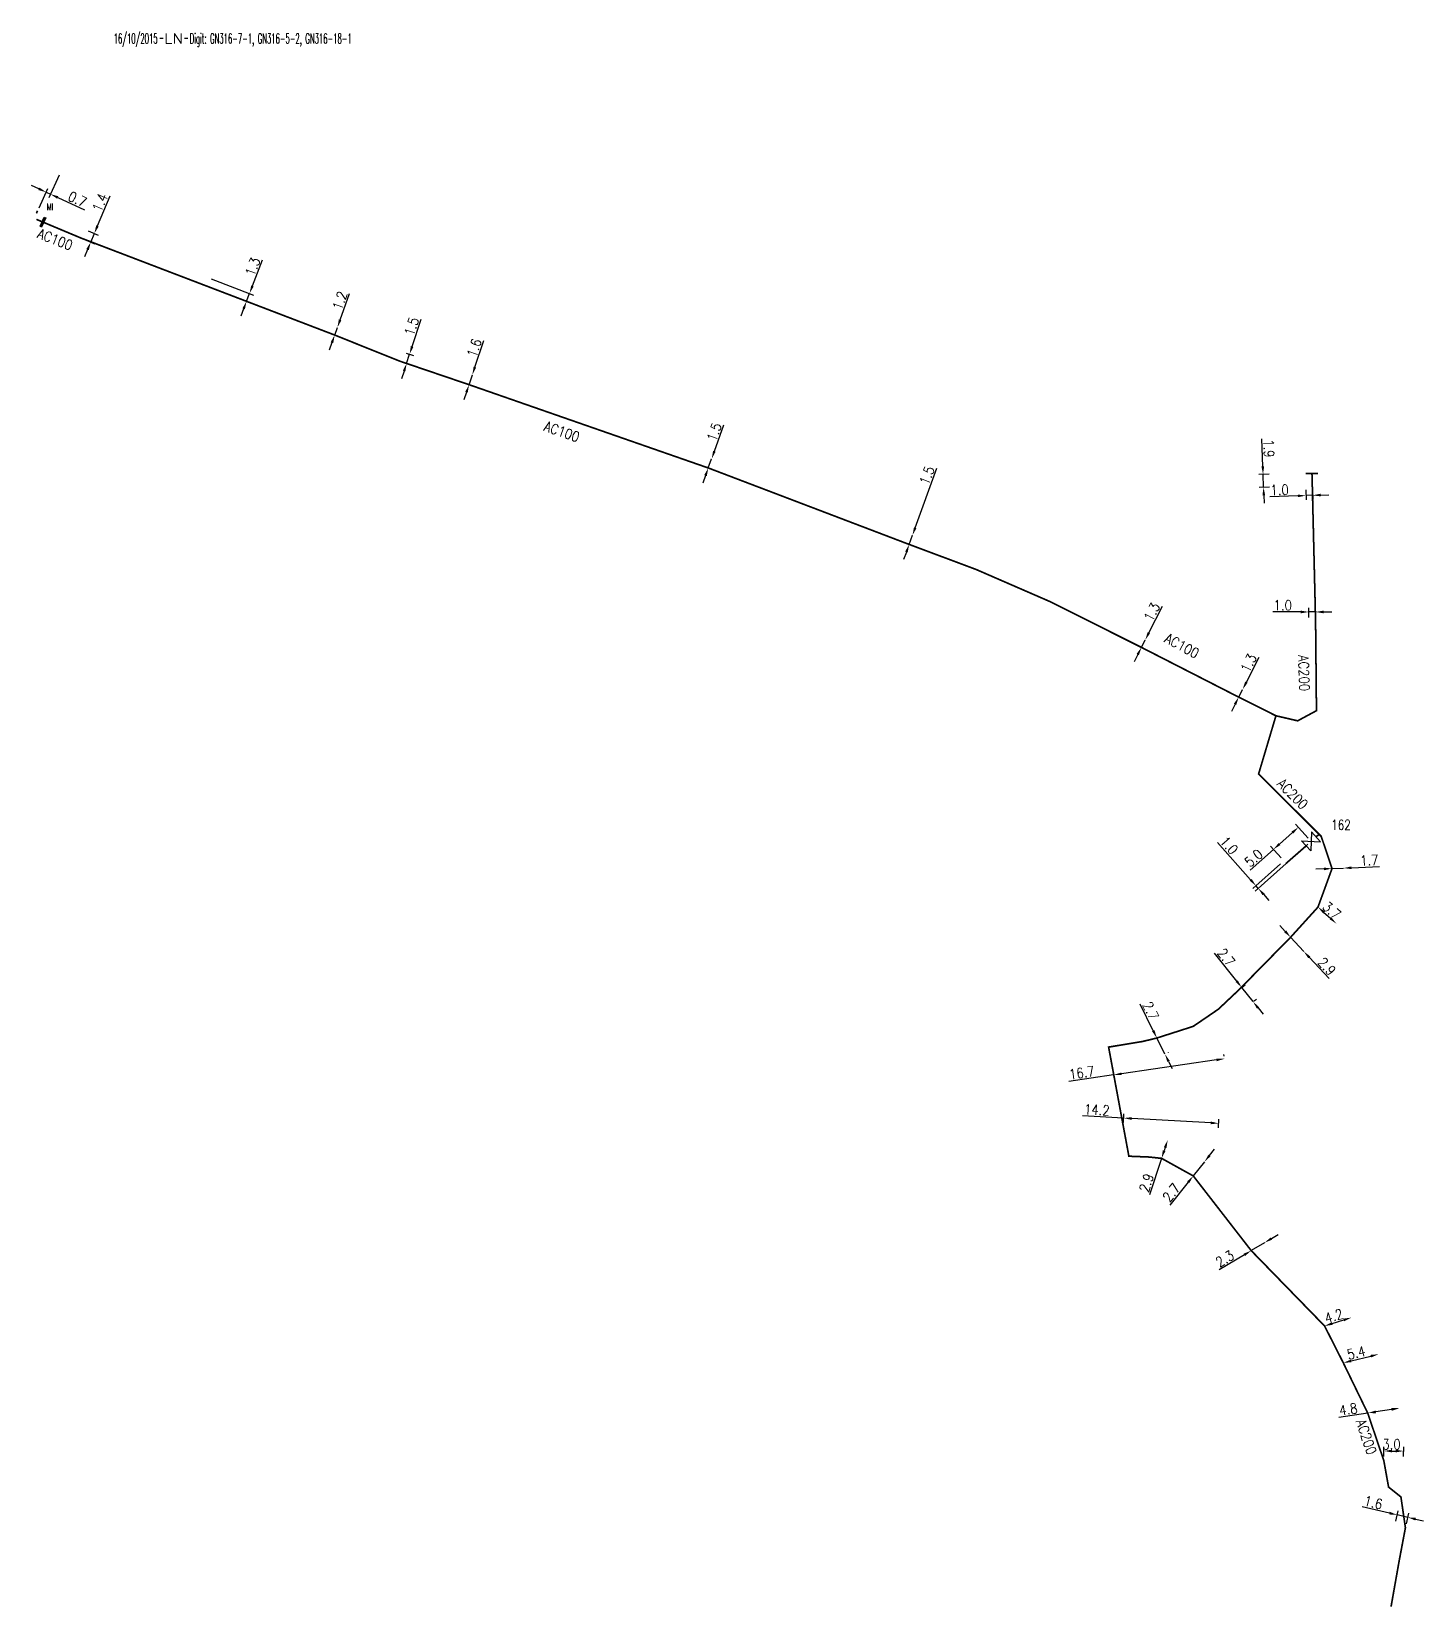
# Model space of a CAD drawing. Header units: millimetres. Extents: x 113999 to 115000, y 123996 to 125006.
# Drawn here: x 113999.3 to 114206.8, y 123999.9 to 124234.9 of the extents above; entities that cross this region are included whole.
import ezdxf
from ezdxf.enums import TextEntityAlignment as Align

# ---------------------------------------------------------------- set-up
doc = ezdxf.new("R2010")
doc.units = ezdxf.units.MM
doc.header["$PDMODE"] = 34
doc.linetypes.add('L_25_AP', pattern=[2000, 1000, 1000])
doc.linetypes.add('L_25_PE', pattern=[2000, 1000, 1000])
doc.layers.get('0').update_dxf_attribs({"linetype": 'CONTINUOUS'})
doc.layers.get('Defpoints').update_dxf_attribs({"linetype": 'CONTINUOUS'})
for name, color, linetype in [('L_150', 1, 'CONTINUOUS'), ('L_300', 7, 'CONTINUOUS'), ('L_340', 7, 'CONTINUOUS'), ('L_910', 7, 'CONTINUOUS')]:
    doc.layers.add(name, color=color, linetype=linetype)
doc.styles.add('G_ROMANS', font='ROMANS.SHX', dxfattribs={"width": 0.75})
doc.styles.get("Standard").update_dxf_attribs({"font": 'romans.shx', "width": 0.85})
doc.dimstyles.get("Standard").update_dxf_attribs({"dimtxt": 1.5, "dimasz": 1.2, "dimexe": 0.625, "dimexo": 0.625, "dimgap": 0.25, "dimtad": 1, "dimdec": 1, "dimzin": 0, "dimdsep": 46, "dimtxsty": 'Standard', "dimcen": -0.5, "dimadec": 0, "dimazin": 0, "dimtfac": 1, "dimtdec": 1, "dimtmove": 0, "dimatfit": 3, "dimfxl": 0, "dimtolj": 1, "dimtzin": 0, "dimarcsym": 0})

# ---------------------------------------------------------------- blocks, each defined once
blk = doc.blocks.new('L_340_16')
at = {"linetype": 'Continuous'}
blk.add_hatch(color=0, dxfattribs=at).paths.add_polyline_path([(0.125, 0.75), (-0.125, 0.75), (-0.125, -0.75), (0.125, -0.75)])
at = {"color": 0, "linetype": 'Continuous'}
blk.add_lwpolyline([(-0.125, 0.75), (0.125, 0.75), (0.125, -0.75), (-0.125, -0.75)], close=True, dxfattribs=at)
at = {"color": 0, "linetype": 'Continuous', "width": 0.75}
for tag, height, flags, p in [('MI', 1, 8, (0, 2.5)), ('DEF_LEG', 1.2, 3, (0, -5)), ('DEF_COUP', 1.2, 3, (0, -7.5)), ('DEF_TYPE', 1.2, 3, (0, -10))]:
    blk.add_attdef(tag, text='', height=height, dxfattribs=dict(at, flags=flags)).set_placement(p, align=Align.MIDDLE)
blk = doc.blocks.new('*D45')
at = {"layer": 'Defpoints', "color": 0, "linetype": 'Continuous', "transparency": 16777216}
for p in [(114179.8, 124136.76), (114179.8, 124136.76), (114179.21, 124135.61)]:
    blk.add_point(p, dxfattribs=at)
at = {"layer": 'L_150', "color": 0, "linetype": 'Continuous', "lineweight": -2, "transparency": 16777216}
for p, q in [((114180.35, 124137.83), (114182.25, 124141.56)), ((114179.21, 124135.61), (114179.8, 124136.76)), ((114178.67, 124134.54), (114178.12, 124133.47))]:
    blk.add_line(p, q, dxfattribs=at)
at = {"layer": 'L_150', "color": 0, "linetype": 'Continuous', "transparency": 16777216}
for points in [[(114180.17, 124137.92), (114180.53, 124137.74), (114179.8, 124136.76)], [(114178.49, 124134.63), (114178.84, 124134.45), (114179.21, 124135.61)]]:
    blk.add_solid(points, dxfattribs=at)
at = {"layer": 'L_150', "color": 0, "linetype": 'Continuous', "transparency": 16777216, "insert": (114180.68, 124140.69), "char_height": 1.5, "attachment_point": 5, "rotation": 62.9407}
blk.add_mtext('\\A1;1.3', dxfattribs=at)
blk = doc.blocks.new('*D46')
at = {"layer": 'Defpoints', "color": 0, "linetype": 'Continuous', "transparency": 16777216}
for p in [(114164.71, 124143.03), (114165.28, 124144.14), (114165.28, 124144.14)]:
    blk.add_point(p, dxfattribs=at)
at = {"layer": 'L_150', "color": 0, "linetype": 'Continuous', "lineweight": -2, "transparency": 16777216}
for p, q in [((114165.82, 124145.21), (114167.84, 124149.19)), ((114164.71, 124143.03), (114165.28, 124144.14)), ((114164.16, 124141.96), (114163.62, 124140.89))]:
    blk.add_line(p, q, dxfattribs=at)
at = {"layer": 'L_150', "color": 0, "linetype": 'Continuous', "transparency": 16777216}
for points in [[(114165.64, 124145.3), (114166, 124145.12), (114165.28, 124144.14)], [(114163.98, 124142.05), (114164.34, 124141.87), (114164.71, 124143.03)]]:
    blk.add_solid(points, dxfattribs=at)
at = {"layer": 'L_150', "color": 0, "linetype": 'Continuous', "transparency": 16777216, "insert": (114166.27, 124148.31), "char_height": 1.5, "attachment_point": 5, "rotation": 63.0363}
blk.add_mtext('\\A1;1.3', dxfattribs=at)
blk = doc.blocks.new('*D47')
at = {"layer": 'Defpoints', "color": 0, "linetype": 'Continuous', "transparency": 16777216}
for p in [(114130.58, 124159.74), (114130.58, 124159.74), (114130.09, 124158.38)]:
    blk.add_point(p, dxfattribs=at)
at = {"layer": 'L_150', "color": 0, "linetype": 'Continuous', "lineweight": -2, "transparency": 16777216}
for p, q in [((114130.99, 124160.87), (114134.2, 124169.73)), ((114130.09, 124158.38), (114130.58, 124159.74)), ((114129.68, 124157.25), (114129.27, 124156.12))]:
    blk.add_line(p, q, dxfattribs=at)
at = {"layer": 'L_150', "color": 0, "linetype": 'Continuous', "transparency": 16777216}
for points in [[(114130.81, 124160.94), (114131.18, 124160.8), (114130.58, 124159.74)], [(114129.49, 124157.32), (114129.87, 124157.18), (114130.09, 124158.38)]]:
    blk.add_solid(points, dxfattribs=at)
at = {"layer": 'L_150', "color": 0, "linetype": 'Continuous', "transparency": 16777216, "insert": (114132.75, 124168.66), "char_height": 1.5, "attachment_point": 5, "rotation": 70.1038}
blk.add_mtext('\\A1;1.5', dxfattribs=at)
blk = doc.blocks.new('*D48')
at = {"layer": 'Defpoints', "color": 0, "linetype": 'Continuous', "transparency": 16777216}
for p in [(114100.65, 124171.14), (114100.65, 124171.14), (114100.15, 124169.78)]:
    blk.add_point(p, dxfattribs=at)
at = {"layer": 'L_150', "color": 0, "linetype": 'Continuous', "lineweight": -2, "transparency": 16777216}
for p, q in [((114101.06, 124172.27), (114102.49, 124176.2)), ((114100.15, 124169.78), (114100.65, 124171.14)), ((114099.74, 124168.65), (114099.33, 124167.52))]:
    blk.add_line(p, q, dxfattribs=at)
at = {"layer": 'L_150', "color": 0, "linetype": 'Continuous', "transparency": 16777216}
for points in [[(114100.87, 124172.33), (114101.24, 124172.2), (114100.65, 124171.14)], [(114099.55, 124168.72), (114099.93, 124168.58), (114100.15, 124169.78)]]:
    blk.add_solid(points, dxfattribs=at)
at = {"layer": 'L_150', "color": 0, "linetype": 'Continuous', "transparency": 16777216, "insert": (114101.04, 124175.14), "char_height": 1.5, "attachment_point": 5, "rotation": 70.037}
blk.add_mtext('\\A1;1.5', dxfattribs=at)
blk = doc.blocks.new('*D49')
at = {"layer": 'Defpoints', "color": 0, "linetype": 'Continuous', "transparency": 16777216}
for p in [(114064.98, 124183.67), (114064.98, 124183.67), (114064.49, 124182.2)]:
    blk.add_point(p, dxfattribs=at)
at = {"layer": 'L_150', "color": 0, "linetype": 'Continuous', "lineweight": -2, "transparency": 16777216}
for p, q in [((114065.36, 124184.81), (114066.69, 124188.78)), ((114064.49, 124182.2), (114064.98, 124183.67)), ((114064.11, 124181.06), (114063.72, 124179.93))]:
    blk.add_line(p, q, dxfattribs=at)
at = {"layer": 'L_150', "color": 0, "linetype": 'Continuous', "transparency": 16777216}
for points in [[(114065.17, 124184.87), (114065.55, 124184.75), (114064.98, 124183.67)], [(114063.92, 124181.13), (114064.29, 124181), (114064.49, 124182.2)]]:
    blk.add_solid(points, dxfattribs=at)
at = {"layer": 'L_150', "color": 0, "linetype": 'Continuous', "transparency": 16777216, "insert": (114065.26, 124187.68), "char_height": 1.5, "attachment_point": 5, "rotation": 71.5162}
blk.add_mtext('\\A1;1.6', dxfattribs=at)
blk = doc.blocks.new('*D50')
at = {"layer": 'Defpoints', "color": 0, "linetype": 'Continuous', "transparency": 16777216}
for p in [(114054.1, 124185.73), (114054.54, 124187.1), (114055.63, 124186.75)]:
    blk.add_point(p, dxfattribs=at)
at = {"layer": 'L_150', "color": 0, "linetype": 'Continuous', "lineweight": -2, "transparency": 16777216}
for p, q in [((114056, 124187.89), (114057.34, 124191.99)), ((114054.69, 124185.53), (114055.78, 124185.18)), ((114055.14, 124186.91), (114056.22, 124186.56)), ((114055.18, 124185.37), (114055.63, 124186.75)), ((114054.81, 124184.23), (114054.44, 124183.09))]:
    blk.add_line(p, q, dxfattribs=at)
at = {"layer": 'L_150', "color": 0, "linetype": 'Continuous', "transparency": 16777216}
for points in [[(114055.81, 124187.95), (114056.19, 124187.83), (114055.63, 124186.75)], [(114054.62, 124184.29), (114055, 124184.17), (114055.18, 124185.37)]]:
    blk.add_solid(points, dxfattribs=at)
at = {"layer": 'L_150', "color": 0, "linetype": 'Continuous', "transparency": 16777216, "insert": (114055.92, 124190.88), "char_height": 1.5, "attachment_point": 5, "rotation": 71.9537}
blk.add_mtext('\\A1;1.5', dxfattribs=at)
blk = doc.blocks.new('*D51')
at = {"layer": 'Defpoints', "color": 0, "linetype": 'Continuous', "transparency": 16777216}
for p in [(114044.87, 124190.73), (114044.87, 124190.73), (114044.46, 124189.6)]:
    blk.add_point(p, dxfattribs=at)
at = {"layer": 'L_150', "color": 0, "linetype": 'Continuous', "lineweight": -2, "transparency": 16777216}
for p, q in [((114045.27, 124191.86), (114046.68, 124195.81)), ((114044.46, 124189.6), (114044.87, 124190.73)), ((114044.06, 124188.47), (114043.66, 124187.34))]:
    blk.add_line(p, q, dxfattribs=at)
at = {"layer": 'L_150', "color": 0, "linetype": 'Continuous', "transparency": 16777216}
for points in [[(114045.08, 124191.93), (114045.46, 124191.79), (114044.87, 124190.73)], [(114043.87, 124188.54), (114044.25, 124188.4), (114044.46, 124189.6)]]:
    blk.add_solid(points, dxfattribs=at)
at = {"layer": 'L_150', "color": 0, "linetype": 'Continuous', "transparency": 16777216, "insert": (114045.23, 124194.74), "char_height": 1.5, "attachment_point": 5, "rotation": 70.3661}
blk.add_mtext('\\A1;1.2', dxfattribs=at)
blk = doc.blocks.new('*D52')
at = {"layer": 'Defpoints', "color": 0, "linetype": 'Continuous', "transparency": 16777216}
for p in [(114025.47, 124198.22), (114031.32, 124194.63), (114031.77, 124195.8)]:
    blk.add_point(p, dxfattribs=at)
at = {"layer": 'L_150', "color": 0, "linetype": 'Continuous', "lineweight": -2, "transparency": 16777216}
for p, q in [((114032.2, 124196.92), (114033.7, 124200.83)), ((114026.05, 124198), (114032.36, 124195.57)), ((114030.74, 124194.86), (114030.74, 124194.86)), ((114031.32, 124194.63), (114031.77, 124195.8)), ((114030.89, 124193.51), (114030.46, 124192.39))]:
    blk.add_line(p, q, dxfattribs=at)
at = {"layer": 'L_150', "color": 0, "linetype": 'Continuous', "transparency": 16777216}
for points in [[(114032.02, 124196.99), (114032.39, 124196.85), (114031.77, 124195.8)], [(114030.71, 124193.58), (114031.08, 124193.44), (114031.32, 124194.63)]]:
    blk.add_solid(points, dxfattribs=at)
at = {"layer": 'L_150', "color": 0, "linetype": 'Continuous', "transparency": 16777216, "insert": (114032.23, 124199.79), "char_height": 1.5, "attachment_point": 5, "rotation": 68.9876}
blk.add_mtext('\\A1;1.3', dxfattribs=at)
blk = doc.blocks.new('*D53')
at = {"layer": 'Defpoints', "color": 0, "linetype": 'Continuous', "transparency": 16777216}
for p in [(114006.63, 124204.07), (114007.17, 124205.37), (114008.64, 124204.75)]:
    blk.add_point(p, dxfattribs=at)
at = {"layer": 'L_150', "color": 0, "linetype": 'Continuous', "lineweight": -2, "transparency": 16777216}
for p, q in [((114009.1, 124205.86), (114010.99, 124210.38)), ((114007.74, 124205.13), (114009.21, 124204.51)), ((114008.1, 124203.46), (114008.64, 124204.75)), ((114007.63, 124202.35), (114007.17, 124201.25)), ((114007.2, 124203.83), (114008.67, 124203.22))]:
    blk.add_line(p, q, dxfattribs=at)
at = {"layer": 'L_150', "color": 0, "linetype": 'Continuous', "transparency": 16777216}
for points in [[(114008.91, 124205.94), (114009.28, 124205.78), (114008.64, 124204.75)], [(114007.45, 124202.43), (114007.82, 124202.28), (114008.1, 124203.46)]]:
    blk.add_solid(points, dxfattribs=at)
at = {"layer": 'L_150', "color": 0, "linetype": 'Continuous', "transparency": 16777216, "insert": (114009.48, 124209.36), "char_height": 1.5, "attachment_point": 5, "rotation": 67.3073}
blk.add_mtext('\\A1;1.4', dxfattribs=at)
blk = doc.blocks.new('*D54')
at = {"layer": 'Defpoints', "color": 0, "linetype": 'Continuous', "transparency": 16777216}
for p in [(114003.67, 124214.03), (114002.09, 124210.61), (114000.12, 124208.02)]:
    blk.add_point(p, dxfattribs=at)
at = {"layer": 'L_150', "color": 0, "linetype": 'Continuous', "lineweight": -2, "transparency": 16777216}
for p, q in [((114003.41, 124213.46), (114001.83, 124210.04)), ((114000.36, 124211.4), (113999.27, 124211.91)), ((114000.39, 124208.58), (114001.72, 124211.47)), ((114001.45, 124210.9), (114002.09, 124210.61)), ((114003.18, 124210.1), (114007.15, 124208.27))]:
    blk.add_line(p, q, dxfattribs=at)
at = {"layer": 'L_150', "color": 0, "linetype": 'Continuous', "transparency": 16777216}
for points in [[(114000.45, 124211.59), (114000.28, 124211.22), (114001.45, 124210.9)], [(114003.27, 124210.29), (114003.1, 124209.92), (114002.09, 124210.61)]]:
    blk.add_solid(points, dxfattribs=at)
at = {"layer": 'L_150', "color": 0, "linetype": 'Continuous', "transparency": 16777216, "insert": (114006.13, 124209.85), "char_height": 1.5, "attachment_point": 5, "rotation": 335.241}
blk.add_mtext('\\A1;0.7', dxfattribs=at)
blk = doc.blocks.new('GIS_MODF')
at = {"color": 0, "linetype": 'Continuous', "flags": 128}
for points in [[(-2.18, -0.01), (-1.68, -0.01)], [(1.52, -0.01), (2.02, -0.01)]]:
    blk.add_lwpolyline(points, dxfattribs=at)
at = {"color": 0, "linetype": 'Continuous', "width": 0.5}
blk.add_attdef('DATE', text='', height=1.5, dxfattribs=at).set_placement((-2.5, -0.8), align=Align.RIGHT)
at = {"color": 0, "linetype": 'Continuous', "width": 1.771291}
blk.add_attdef('USER', text='', height=1.5, dxfattribs=at).set_placement((-1.51, -0.8), (1.28, -0.8), align=Align.FIT)
at = {"color": 0, "linetype": 'Continuous', "width": 0.5}
blk.add_attdef('DESC', (2.29, -0.8), '', height=1.5, dxfattribs=at)
blk = doc.blocks.new('*D538')
at = {"layer": 'Defpoints', "color": 0, "linetype": 'Continuous', "transparency": 16777216}
for p in [(114183.05, 124054.26), (114183.05, 124054.26), (114181.08, 124053.08)]:
    blk.add_point(p, dxfattribs=at)
at = {"layer": 'L_150', "color": 0, "linetype": 'Continuous', "lineweight": -2, "transparency": 16777216}
for p, q in [((114183.05, 124054.26), (114181.08, 124053.08)), ((114184.08, 124054.88), (114185.11, 124055.5)), ((114180.05, 124052.46), (114176.31, 124050.2))]:
    blk.add_line(p, q, dxfattribs=at)
at = {"layer": 'L_150', "color": 0, "linetype": 'Continuous', "transparency": 16777216}
for points in [[(114183.98, 124055.05), (114184.18, 124054.71), (114183.05, 124054.26)], [(114179.95, 124052.63), (114180.16, 124052.29), (114181.08, 124053.08)]]:
    blk.add_solid(points, dxfattribs=at)
at = {"layer": 'L_150', "color": 0, "linetype": 'Continuous', "transparency": 16777216, "insert": (114177.15, 124051.88), "char_height": 1.5, "attachment_point": 5, "rotation": 31.0371}
blk.add_mtext('\\A1;2.3', dxfattribs=at)
blk = doc.blocks.new('*D539')
at = {"layer": 'Defpoints', "color": 0, "linetype": 'Continuous', "transparency": 16777216}
for p in [(114193.12, 124110.05), (114194.82, 124110.12), (114194.82, 124110.12)]:
    blk.add_point(p, dxfattribs=at)
at = {"layer": 'L_150', "color": 0, "linetype": 'Continuous', "lineweight": -2, "transparency": 16777216}
for p, q in [((114193.12, 124110.05), (114194.82, 124110.12)), ((114196.02, 124110.17), (114200.21, 124110.35)), ((114191.92, 124110), (114190.72, 124109.95))]:
    blk.add_line(p, q, dxfattribs=at)
at = {"layer": 'L_150', "color": 0, "linetype": 'Continuous', "transparency": 16777216}
for points in [[(114191.91, 124110.2), (114191.93, 124109.8), (114193.12, 124110.05)], [(114196.01, 124110.37), (114196.03, 124109.97), (114194.82, 124110.12)]]:
    blk.add_solid(points, dxfattribs=at)
at = {"layer": 'L_150', "color": 0, "linetype": 'Continuous', "transparency": 16777216, "insert": (114198.67, 124111.29), "char_height": 1.5, "attachment_point": 5, "rotation": 2.4499}
blk.add_mtext('\\A1;1.7', dxfattribs=at)
blk = doc.blocks.new('*D540')
at = {"layer": 'Defpoints', "color": 0, "linetype": 'Continuous', "transparency": 16777216}
for p in [(114202.85, 124013.67), (114202.5, 124012.12), (114204.06, 124011.76)]:
    blk.add_point(p, dxfattribs=at)
at = {"layer": 'L_150', "color": 0, "linetype": 'Continuous', "lineweight": -2, "transparency": 16777216}
for p, q in [((114201.68, 124013.94), (114197.6, 124014.88)), ((114202.64, 124012.73), (114202.99, 124014.28)), ((114204.41, 124013.31), (114202.85, 124013.67)), ((114204.2, 124012.37), (114204.55, 124013.92)), ((114205.58, 124013.04), (114206.75, 124012.78))]:
    blk.add_line(p, q, dxfattribs=at)
at = {"layer": 'L_150', "color": 0, "linetype": 'Continuous', "transparency": 16777216}
for points in [[(114201.73, 124014.14), (114201.64, 124013.75), (114202.85, 124013.67)], [(114205.63, 124013.24), (114205.54, 124012.85), (114204.41, 124013.31)]]:
    blk.add_solid(points, dxfattribs=at)
at = {"layer": 'L_150', "color": 0, "linetype": 'Continuous', "transparency": 16777216, "insert": (114199.28, 124015.52), "char_height": 1.5, "attachment_point": 5, "rotation": 347.0497}
blk.add_mtext('\\A1;1.6', dxfattribs=at)
blk = doc.blocks.new('*D541')
at = {"layer": 'Defpoints', "color": 0, "linetype": 'Continuous', "transparency": 16777216}
for p in [(114203.8, 124023.2), (114200.84, 124021.77), (114203.79, 124021.76)]:
    blk.add_point(p, dxfattribs=at)
at = {"layer": 'L_150', "color": 0, "linetype": 'Continuous', "lineweight": -2, "transparency": 16777216}
for p, q in [((114200.84, 124022.4), (114200.85, 124023.83)), ((114202.05, 124023.2), (114202.6, 124023.2)), ((114203.79, 124022.38), (114203.8, 124023.82))]:
    blk.add_line(p, q, dxfattribs=at)
at = {"layer": 'L_150', "color": 0, "linetype": 'Continuous', "transparency": 16777216}
for points in [[(114202.05, 124023.4), (114202.05, 124023), (114200.85, 124023.21)], [(114202.6, 124023.4), (114202.6, 124023), (114203.8, 124023.2)]]:
    blk.add_solid(points, dxfattribs=at)
at = {"layer": 'L_150', "color": 0, "linetype": 'Continuous', "transparency": 16777216, "insert": (114202, 124024.2), "char_height": 1.5, "attachment_point": 5, "rotation": 359.7916}
blk.add_mtext('\\A1;3.0', dxfattribs=at)
blk = doc.blocks.new('*D542')
at = {"layer": 'Defpoints', "color": 0, "linetype": 'Continuous', "transparency": 16777216}
for p in [(114198.44, 124028.86), (114203.19, 124029.59), (114203.19, 124029.59)]:
    blk.add_point(p, dxfattribs=at)
at = {"layer": 'L_150', "color": 0, "linetype": 'Continuous', "lineweight": -2, "transparency": 16777216}
for p, q in [((114198.44, 124028.86), (114194.12, 124028.19)), ((114202, 124029.41), (114199.63, 124029.04))]:
    blk.add_line(p, q, dxfattribs=at)
at = {"layer": 'L_150', "color": 0, "linetype": 'Continuous', "transparency": 16777216}
for points in [[(114199.6, 124029.24), (114199.66, 124028.84), (114198.44, 124028.86)], [(114201.97, 124029.61), (114202.03, 124029.21), (114203.19, 124029.59)]]:
    blk.add_solid(points, dxfattribs=at)
at = {"layer": 'L_150', "color": 0, "linetype": 'Continuous', "transparency": 16777216, "insert": (114195.54, 124029.42), "char_height": 1.5, "attachment_point": 5, "rotation": 8.7552}
blk.add_mtext('\\A1;4.8', dxfattribs=at)
blk = doc.blocks.new('*D543')
at = {"layer": 'Defpoints', "color": 0, "linetype": 'Continuous', "transparency": 16777216}
for p in [(114200.05, 124037.63), (114200.05, 124037.63), (114194.8, 124036.35)]:
    blk.add_point(p, dxfattribs=at)
at = {"layer": 'L_150', "color": 0, "linetype": 'Continuous', "lineweight": -2, "transparency": 16777216}
blk.add_line((114195.97, 124036.63), (114198.88, 124037.34), dxfattribs=at)
at = {"layer": 'L_150', "color": 0, "linetype": 'Continuous', "transparency": 16777216}
for points in [[(114198.84, 124037.54), (114198.93, 124037.15), (114200.05, 124037.63)], [(114195.92, 124036.83), (114196.02, 124036.44), (114194.8, 124036.35)]]:
    blk.add_solid(points, dxfattribs=at)
at = {"layer": 'L_150', "color": 0, "linetype": 'Continuous', "transparency": 16777216, "insert": (114196.73, 124037.85), "char_height": 1.5, "attachment_point": 5, "rotation": 13.693}
blk.add_mtext('\\A1;5.4', dxfattribs=at)
blk = doc.blocks.new('*D544')
at = {"layer": 'Defpoints', "color": 0, "linetype": 'Continuous', "transparency": 16777216}
for p in [(114196.02, 124043.1), (114196.02, 124043.1), (114192.01, 124041.85)]:
    blk.add_point(p, dxfattribs=at)
at = {"layer": 'L_150', "color": 0, "linetype": 'Continuous', "lineweight": -2, "transparency": 16777216}
blk.add_line((114193.16, 124042.21), (114194.88, 124042.74), dxfattribs=at)
at = {"layer": 'L_150', "color": 0, "linetype": 'Continuous', "transparency": 16777216}
for points in [[(114193.1, 124042.4), (114193.22, 124042.02), (114192.01, 124041.85)], [(114194.82, 124042.94), (114194.93, 124042.55), (114196.02, 124043.1)]]:
    blk.add_solid(points, dxfattribs=at)
at = {"layer": 'L_150', "color": 0, "linetype": 'Continuous', "transparency": 16777216, "insert": (114193.39, 124043.33), "char_height": 1.5, "attachment_point": 5, "rotation": 17.283}
blk.add_mtext('\\A1;4.2', dxfattribs=at)
blk = doc.blocks.new('*D545')
at = {"layer": 'Defpoints', "color": 0, "linetype": 'Continuous', "transparency": 16777216}
for p in [(114168.63, 124069.59), (114168.63, 124069.59), (114167.72, 124066.84)]:
    blk.add_point(p, dxfattribs=at)
at = {"layer": 'L_150', "color": 0, "linetype": 'Continuous', "lineweight": -2, "transparency": 16777216}
for p, q in [((114168.25, 124068.45), (114168.09, 124067.98)), ((114167.72, 124066.84), (114165.92, 124061.41))]:
    blk.add_line(p, q, dxfattribs=at)
at = {"layer": 'L_150', "color": 0, "linetype": 'Continuous', "transparency": 16777216}
for points in [[(114167.9, 124068.04), (114168.28, 124067.91), (114167.72, 124066.84)], [(114168.06, 124068.51), (114168.44, 124068.39), (114168.63, 124069.59)]]:
    blk.add_solid(points, dxfattribs=at)
at = {"layer": 'L_150', "color": 0, "linetype": 'Continuous', "transparency": 16777216, "insert": (114165.46, 124063.2), "char_height": 1.5, "attachment_point": 5, "rotation": 71.6733}
blk.add_mtext('\\A1;2.9', dxfattribs=at)
blk = doc.blocks.new('*D546')
at = {"layer": 'Defpoints', "color": 0, "linetype": 'Continuous', "transparency": 16777216}
for p in [(114174.12, 124066.34), (114174.12, 124066.34), (114172.44, 124064.22)]:
    blk.add_point(p, dxfattribs=at)
at = {"layer": 'L_150', "color": 0, "linetype": 'Continuous', "lineweight": -2, "transparency": 16777216}
for p, q in [((114174.87, 124067.27), (114175.61, 124068.21)), ((114174.12, 124066.34), (114172.44, 124064.22)), ((114171.69, 124063.28), (114168.96, 124059.87))]:
    blk.add_line(p, q, dxfattribs=at)
at = {"layer": 'L_150', "color": 0, "linetype": 'Continuous', "transparency": 16777216}
for points in [[(114174.71, 124067.4), (114175.02, 124067.15), (114174.12, 124066.34)], [(114171.53, 124063.41), (114171.84, 124063.16), (114172.44, 124064.22)]]:
    blk.add_solid(points, dxfattribs=at)
at = {"layer": 'L_150', "color": 0, "linetype": 'Continuous', "transparency": 16777216, "insert": (114169.17, 124061.73), "char_height": 1.5, "attachment_point": 5, "rotation": 51.4624}
blk.add_mtext('\\A1;2.7', dxfattribs=at)
blk = doc.blocks.new('*D547')
at = {"layer": 'Defpoints', "color": 0, "linetype": 'Continuous', "transparency": 16777216}
for p in [(114166.97, 124084.77), (114168.18, 124082.36), (114168.22, 124082.38)]:
    blk.add_point(p, dxfattribs=at)
at = {"layer": 'L_150', "color": 0, "linetype": 'Continuous', "lineweight": -2, "transparency": 16777216}
for p, q in [((114166.47, 124085.87), (114164.5, 124089.82)), ((114168.22, 124082.38), (114167.01, 124084.79)), ((114167.53, 124085.05), (114167.57, 124085.07)), ((114168.74, 124082.64), (114168.77, 124082.66)), ((114168.75, 124081.3), (114169.29, 124080.23))]:
    blk.add_line(p, q, dxfattribs=at)
at = {"layer": 'L_150', "color": 0, "linetype": 'Continuous', "transparency": 16777216}
for points in [[(114166.65, 124085.96), (114166.29, 124085.78), (114167.01, 124084.79)], [(114168.93, 124081.39), (114168.57, 124081.22), (114168.22, 124082.38)]]:
    blk.add_solid(points, dxfattribs=at)
at = {"layer": 'L_150', "color": 0, "linetype": 'Continuous', "transparency": 16777216, "insert": (114166.1, 124088.85), "char_height": 1.5, "attachment_point": 5, "rotation": 296.5315}
blk.add_mtext('\\A1;2.7', dxfattribs=at)
blk = doc.blocks.new('*D548')
at = {"layer": 'Defpoints', "color": 0, "linetype": 'Continuous', "transparency": 16777216}
for p in [(114179.25, 124091.98), (114180.93, 124089.87), (114181.35, 124090.21)]:
    blk.add_point(p, dxfattribs=at)
at = {"layer": 'L_150', "color": 0, "linetype": 'Continuous', "lineweight": -2, "transparency": 16777216}
for p, q in [((114178.91, 124093.25), (114175.58, 124097.44)), ((114181.35, 124090.21), (114179.66, 124092.32)), ((114179.73, 124092.37), (114180.15, 124092.71)), ((114181.42, 124090.26), (114181.84, 124090.6)), ((114182.1, 124089.27), (114182.84, 124088.33))]:
    blk.add_line(p, q, dxfattribs=at)
at = {"layer": 'L_150', "color": 0, "linetype": 'Continuous', "transparency": 16777216}
for points in [[(114179.07, 124093.38), (114178.76, 124093.13), (114179.66, 124092.32)], [(114182.25, 124089.39), (114181.94, 124089.14), (114181.35, 124090.21)]]:
    blk.add_solid(points, dxfattribs=at)
at = {"layer": 'L_150', "color": 0, "linetype": 'Continuous', "transparency": 16777216, "insert": (114177.35, 124096.82), "char_height": 1.5, "attachment_point": 5, "rotation": 308.579}
blk.add_mtext('\\A1;2.7', dxfattribs=at)
blk = doc.blocks.new('*D549')
at = {"layer": 'Defpoints', "color": 0, "linetype": 'Continuous', "transparency": 16777216}
for p in [(114186.95, 124099.81), (114188.92, 124097.68), (114188.92, 124097.68)]:
    blk.add_point(p, dxfattribs=at)
at = {"layer": 'L_150', "color": 0, "linetype": 'Continuous', "lineweight": -2, "transparency": 16777216}
for p, q in [((114186.14, 124100.69), (114185.32, 124101.57)), ((114186.95, 124099.81), (114188.92, 124097.68)), ((114189.74, 124096.8), (114192.67, 124093.64))]:
    blk.add_line(p, q, dxfattribs=at)
at = {"layer": 'L_150', "color": 0, "linetype": 'Continuous', "transparency": 16777216}
for points in [[(114186.28, 124100.83), (114185.99, 124100.55), (114186.95, 124099.81)], [(114189.89, 124096.94), (114189.59, 124096.67), (114188.92, 124097.68)]]:
    blk.add_solid(points, dxfattribs=at)
at = {"layer": 'L_150', "color": 0, "linetype": 'Continuous', "transparency": 16777216, "insert": (114192.35, 124095.46), "char_height": 1.5, "attachment_point": 5, "rotation": 312.8398}
blk.add_mtext('\\A1;2.9', dxfattribs=at)
blk = doc.blocks.new('*D550')
at = {"layer": 'Defpoints', "color": 0, "linetype": 'Continuous', "transparency": 16777216}
for p in [(114191.03, 124104.31), (114193.78, 124101.83), (114193.78, 124101.83)]:
    blk.add_point(p, dxfattribs=at)
at = {"layer": 'L_150', "color": 0, "linetype": 'Continuous', "lineweight": -2, "transparency": 16777216}
blk.add_line((114191.92, 124103.5), (114192.89, 124102.64), dxfattribs=at)
at = {"layer": 'L_150', "color": 0, "linetype": 'Continuous', "transparency": 16777216}
for points in [[(114192.06, 124103.65), (114191.79, 124103.36), (114191.03, 124104.31)], [(114193.02, 124102.78), (114192.76, 124102.49), (114193.78, 124101.83)]]:
    blk.add_solid(points, dxfattribs=at)
at = {"layer": 'L_150', "color": 0, "linetype": 'Continuous', "transparency": 16777216, "insert": (114193.07, 124103.81), "char_height": 1.5, "attachment_point": 5, "rotation": 318.0736}
blk.add_mtext('\\A1;3.7', dxfattribs=at)
blk = doc.blocks.new('*D551')
at = {"layer": 'Defpoints', "color": 0, "linetype": 'Continuous', "transparency": 16777216}
for p in [(114161.99, 124071.55), (114176.16, 124070.77), (114176.24, 124072.06)]:
    blk.add_point(p, dxfattribs=at)
at = {"layer": 'L_150', "color": 0, "linetype": 'Continuous', "lineweight": -2, "transparency": 16777216}
for p, q in [((114162.06, 124072.84), (114155.92, 124073.18)), ((114162.02, 124072.18), (114162.09, 124073.47)), ((114175.04, 124072.13), (114163.26, 124072.78)), ((114176.2, 124071.39), (114176.27, 124072.69))]:
    blk.add_line(p, q, dxfattribs=at)
at = {"layer": 'L_150', "color": 0, "linetype": 'Continuous', "transparency": 16777216}
for points in [[(114163.27, 124072.98), (114163.24, 124072.58), (114162.06, 124072.84)], [(114175.05, 124072.33), (114175.03, 124071.93), (114176.24, 124072.06)]]:
    blk.add_solid(points, dxfattribs=at)
at = {"layer": 'L_150', "color": 0, "linetype": 'Continuous', "transparency": 16777216, "insert": (114158.07, 124074.07), "char_height": 1.5, "attachment_point": 5, "rotation": 356.8406}
blk.add_mtext('\\A1;14.2', dxfattribs=at)
blk = doc.blocks.new('*D552')
at = {"layer": 'Defpoints', "color": 0, "linetype": 'Continuous', "transparency": 16777216}
for p in [(114177.1, 124081.69), (114177.13, 124081.44), (114160.61, 124079.03)]:
    blk.add_point(p, dxfattribs=at)
at = {"layer": 'L_150', "color": 0, "linetype": 'Continuous', "lineweight": -2, "transparency": 16777216}
for p, q in [((114177.04, 124082.06), (114177.01, 124082.31)), ((114160.52, 124079.65), (114160.48, 124079.9)), ((114175.91, 124081.51), (114161.76, 124079.45)), ((114160.57, 124079.28), (114153.88, 124078.31))]:
    blk.add_line(p, q, dxfattribs=at)
at = {"layer": 'L_150', "color": 0, "linetype": 'Continuous', "transparency": 16777216}
for points in [[(114161.73, 124079.65), (114161.79, 124079.26), (114160.57, 124079.28)], [(114175.88, 124081.71), (114175.94, 124081.32), (114177.1, 124081.69)]]:
    blk.add_solid(points, dxfattribs=at)
at = {"layer": 'L_150', "color": 0, "linetype": 'Continuous', "transparency": 16777216, "insert": (114155.82, 124079.6), "char_height": 1.5, "attachment_point": 5, "rotation": 8.2905}
blk.add_mtext('\\A1;16.7', dxfattribs=at)
blk = doc.blocks.new('L_300_05')
at = {"color": 0, "linetype": 'Continuous'}
for p, q in [((-1, 1), (-1, -1)), ((1, 1), (1, -1))]:
    blk.add_line(p, q, dxfattribs=at)
at = {"flags": 128}
blk.add_lwpolyline([(-1, 1), (1, -1), (1, 1), (-1, -1), (-1, 1)], dxfattribs=at)
at = {"color": 0, "linetype": 'Continuous', "style": 'G_ROMANS', "width": 0.75}
blk.add_attdef('NUM', text='', height=1.5, dxfattribs=at).set_placement((0, 2.07), align=Align.MIDDLE)
at = {"color": 0, "linetype": 'Continuous', "style": 'G_ROMANS', "width": 0.75, "flags": 3}
for tag, p in [('DEF_LEG', (0, -2.5)), ('DEF_COUP', (0, -5)), ('DEF_TYPE', (0, -7.5))]:
    blk.add_attdef(tag, text='', height=1.2, dxfattribs=at).set_placement(p, align=Align.MIDDLE)
blk = doc.blocks.new('*D553')
at = {"layer": 'Defpoints', "color": 0, "linetype": 'Continuous', "transparency": 16777216}
for p in [(114189.67, 124148.31), (114189.67, 124146.87), (114190.67, 124146.87)]:
    blk.add_point(p, dxfattribs=at)
at = {"layer": 'L_150', "color": 0, "linetype": 'Continuous', "lineweight": -2, "transparency": 16777216}
for p, q in [((114188.47, 124148.31), (114184.28, 124148.31)), ((114189.67, 124147.49), (114189.67, 124148.94)), ((114190.67, 124148.31), (114189.67, 124148.31)), ((114190.67, 124147.49), (114190.67, 124148.94)), ((114191.87, 124148.31), (114193.07, 124148.31))]:
    blk.add_line(p, q, dxfattribs=at)
at = {"layer": 'L_150', "color": 0, "linetype": 'Continuous', "transparency": 16777216}
for points in [[(114188.47, 124148.51), (114188.47, 124148.11), (114189.67, 124148.31)], [(114191.87, 124148.51), (114191.87, 124148.11), (114190.67, 124148.31)]]:
    blk.add_solid(points, dxfattribs=at)
at = {"layer": 'L_150', "color": 0, "linetype": 'Continuous', "transparency": 16777216, "insert": (114185.77, 124149.31), "char_height": 1.5, "attachment_point": 5, "rotation": 359.9822}
blk.add_mtext('\\A1;1.0', dxfattribs=at)
blk = doc.blocks.new('*D554')
at = {"layer": 'Defpoints', "color": 0, "linetype": 'Continuous', "transparency": 16777216}
for p in [(114189.18, 124167.13), (114190.18, 124167.17), (114189.23, 124165.66)]:
    blk.add_point(p, dxfattribs=at)
at = {"layer": 'L_150', "color": 0, "linetype": 'Continuous', "lineweight": -2, "transparency": 16777216}
for p, q in [((114189.2, 124166.51), (114189.25, 124165.04)), ((114190.2, 124166.55), (114190.25, 124165.07)), ((114188.03, 124165.62), (114183.85, 124165.47)), ((114190.23, 124165.7), (114189.23, 124165.66)), ((114191.43, 124165.74), (114192.63, 124165.78))]:
    blk.add_line(p, q, dxfattribs=at)
at = {"layer": 'L_150', "color": 0, "linetype": 'Continuous', "transparency": 16777216}
for points in [[(114188.03, 124165.82), (114188.04, 124165.42), (114189.23, 124165.66)], [(114191.42, 124165.94), (114191.44, 124165.54), (114190.23, 124165.7)]]:
    blk.add_solid(points, dxfattribs=at)
at = {"layer": 'L_150', "color": 0, "linetype": 'Continuous', "transparency": 16777216, "insert": (114185.3, 124166.52), "char_height": 1.5, "attachment_point": 5, "rotation": 2.0252}
blk.add_mtext('\\A1;1.0', dxfattribs=at)
blk = doc.blocks.new('*D555')
at = {"layer": 'Defpoints', "color": 0, "linetype": 'Continuous', "transparency": 16777216}
for p in [(114184.38, 124168.87), (114182.91, 124166.91), (114184.45, 124166.97)]:
    blk.add_point(p, dxfattribs=at)
at = {"layer": 'L_150', "color": 0, "linetype": 'Continuous', "lineweight": -2, "transparency": 16777216}
for p, q in [((114182.8, 124170.01), (114182.65, 124174.14)), ((114183.75, 124168.84), (114182.22, 124168.79)), ((114182.91, 124166.91), (114182.84, 124168.81)), ((114183.82, 124166.94), (114182.28, 124166.89)), ((114182.95, 124165.71), (114182.99, 124164.51))]:
    blk.add_line(p, q, dxfattribs=at)
at = {"layer": 'L_150', "color": 0, "linetype": 'Continuous', "transparency": 16777216}
for points in [[(114183, 124170.02), (114182.6, 124170), (114182.84, 124168.81)], [(114183.15, 124165.72), (114182.75, 124165.71), (114182.91, 124166.91)]]:
    blk.add_solid(points, dxfattribs=at)
at = {"layer": 'L_150', "color": 0, "linetype": 'Continuous', "transparency": 16777216, "insert": (114183.7, 124172.71), "char_height": 1.5, "attachment_point": 5, "rotation": 272.0252}
blk.add_mtext('\\A1;1.9', dxfattribs=at)
blk = doc.blocks.new('*D434')
at = {"layer": 'Defpoints', "color": 0, "linetype": 'Continuous', "transparency": 16777216}
for p in [(114184.38, 124112.9), (114190, 124114.11), (114185.93, 124111.16)]:
    blk.add_point(p, dxfattribs=at)
at = {"layer": 'L_300', "color": 0, "linetype": 'Continuous', "lineweight": -2, "transparency": 16777216}
for p, q in [((114187.22, 124115.42), (114185.28, 124113.7)), ((114189.58, 124114.57), (114187.7, 124116.69)), ((114184.38, 124112.9), (114180.92, 124109.82)), ((114185.52, 124111.63), (114183.97, 124113.37))]:
    blk.add_line(p, q, dxfattribs=at)
at = {"layer": 'L_300', "color": 0, "linetype": 'Continuous', "transparency": 16777216}
for points in [[(114187.09, 124115.57), (114187.36, 124115.27), (114188.12, 124116.22)], [(114185.15, 124113.85), (114185.41, 124113.55), (114184.38, 124112.9)]]:
    blk.add_solid(points, dxfattribs=at)
at = {"layer": 'L_300', "color": 0, "linetype": 'Continuous', "transparency": 16777216, "insert": (114181.44, 124111.62), "char_height": 1.5, "attachment_point": 5, "rotation": 41.6316}
blk.add_mtext('\\A1;5.0', dxfattribs=at)
blk = doc.blocks.new('*D435')
at = {"layer": 'Defpoints', "color": 0, "linetype": 'Continuous', "transparency": 16777216}
for p in [(114190, 124114.11), (114185.93, 124111.16), (114181.79, 124107.48)]:
    blk.add_point(p, dxfattribs=at)
at = {"layer": 'L_300', "color": 0, "linetype": 'Continuous', "lineweight": -2, "transparency": 16777216}
for p, q in [((114180.99, 124108.38), (114176.04, 124113.95)), ((114189.53, 124113.69), (114181.65, 124106.69)), ((114185.46, 124110.74), (114181.32, 124107.06)), ((114182.12, 124107.1), (114181.79, 124107.48)), ((114182.92, 124106.21), (114183.71, 124105.31))]:
    blk.add_line(p, q, dxfattribs=at)
at = {"layer": 'L_300', "color": 0, "linetype": 'Continuous', "transparency": 16777216}
for points in [[(114181.14, 124108.51), (114180.84, 124108.24), (114181.79, 124107.48)], [(114183.07, 124106.34), (114182.77, 124106.07), (114182.12, 124107.1)]]:
    blk.add_solid(points, dxfattribs=at)
at = {"layer": 'L_300', "color": 0, "linetype": 'Continuous', "transparency": 16777216, "insert": (114177.78, 124113.5), "char_height": 1.5, "attachment_point": 5, "rotation": 311.6316}
blk.add_mtext('\\A1;1.0', dxfattribs=at)

msp = doc.modelspace()

# ---------------------------------------------------------------- linework, layer by layer
at = {"layer": 'L_150', "linetype": 'L_25_AP', "ltscale": 0.5, "const_width": 0.25}
for points in [[(114000, 124207.75), (114000.12, 124208.02), (114000, 124208.07)], [(114184.76, 124132.83), (114179.21, 124135.61), (114164.71, 124143.03), (114151.03, 124149.88), (114140.06, 124154.65), (114130.09, 124158.38), (114100.15, 124169.78), (114064.49, 124182.2), (114054.1, 124185.73), (114044.46, 124189.6), (114031.32, 124194.63), (114006.63, 124204.07), (114000, 124206.85)]]:
    msp.add_lwpolyline(points, dxfattribs=at)
at = {"layer": 'L_150', "linetype": 'L_25_PE', "const_width": 0.25, "flags": 128}
for points in [[(114184.76, 124132.83), (114188, 124132.08), (114190.8, 124133.59), (114190.67, 124146.87), (114190.18, 124167.17), (114190.13, 124168.96)], [(114189.21, 124168.95), (114191.02, 124168.96)]]:
    msp.add_lwpolyline(points, dxfattribs=at)
at = {"layer": 'L_150', "linetype": 'L_25_AP', "flags": 128}
msp.add_lwpolyline([(114201.92, 124000, 0.25, 0.25, 0), (114203.11, 124006.73, 0.25, 0.25, 0), (114204.06, 124011.76, 0.25, 0.25, 0), (114203.39, 124016.36, 0.25, 0.25, 0), (114201.55, 124017.83, 0.25, 0.25, 0), (114200.84, 124021.77, 0.25, 0.25, 0), (114198.44, 124028.86, 0.25, 0.25, 0), (114194.8, 124036.35, 0.25, 0.25, 0), (114192.01, 124041.85, 0.25, 0.25, 0), (114181.08, 124053.08, 0.25, 0.25, 0), (114172.44, 124064.22, 0.25, 0.25, 0), (114167.72, 124066.84, 0.25, 0.25, 0), (114165.85, 124067.04, 0.25, 0.25, 0), (114162.84, 124067.16, 0.25, 0.25, 0), (114159.82, 124083.43, 0.25, 0.25, 0), (114164.89, 124084.27, 0.25, 0.25, 0), (114166.97, 124084.77, 0.25, 0.25, 0), (114172.43, 124086.52, 0.25, 0.25, 0), (114176.18, 124089.08, 0.25, 0.25, 0), (114179.25, 124091.98, 0.25, 0.25, 0), (114186.95, 124099.81, 0.25, 0.25, 0), (114191.03, 124104.31, 0.25, 0.25, 0), (114193.12, 124110.05, 0.25, 0.25, 0), (114191.51, 124114.85, 0.25, 0.25, 0), (114182.18, 124124.17, 0.25, 0.25, 0), (114184.76, 124132.83, 0, 0, 0)], format="xyseb", dxfattribs=at)
at = {"layer": 'L_150', "linetype": 'L_25_AP', "const_width": 0.25, "flags": 128}
for points in [[(114190.74, 124114.77), (114191.18, 124115.15)], [(114186.25, 124110.8), (114189.26, 124113.43)]]:
    msp.add_lwpolyline(points, dxfattribs=at)

# ---------------------------------------------------------------- block references
at = {"layer": 'L_300'}
ref = msp.add_blockref('L_300_05', (114190, 124114.11), dxfattribs=dict(at, rotation=42.45254640291151))
ref.add_attrib('NUM', '162', dxfattribs={"layer": '0', "color": 0, "linetype": 'Continuous', "height": 1.5, "style": 'G_ROMANS', "width": 0.75}).set_placement((114194.46, 124116.57), align=Align.MIDDLE)
at = {"layer": 'L_340'}
ref = msp.add_blockref('L_340_16', (114000.98, 124206.44), dxfattribs=dict(at, rotation=335.2409543348893))
ref.add_attrib('MI', 'MI', dxfattribs={"layer": '0', "color": 0, "linetype": 'Continuous', "height": 1, "width": 0.75}).set_placement((114002.03, 124208.71), align=Align.MIDDLE)
at = {"layer": 'L_910', "ltscale": 0.5}
ref = msp.add_blockref('GIS_MODF', (114020.57, 124233.87), dxfattribs=at)
ref.add_attrib('DATE', '16/10/2015', dxfattribs={"layer": '0', "color": 0, "linetype": 'Continuous', "height": 1.5, "width": 0.5}).set_placement((114018.07, 124233.07), align=Align.RIGHT)
ref.add_attrib('USER', 'LN', dxfattribs={"layer": '0', "color": 0, "linetype": 'Continuous', "height": 1.5, "width": 1.113383}).set_placement((114019.06, 124233.07), (114021.85, 124233.07), align=Align.FIT)
ref.add_attrib('DESC', 'Digit: GN316-7-1, GN316-5-2, GN316-18-1', (114022.86, 124233.07), dxfattribs={"layer": '0', "color": 0, "linetype": 'Continuous', "height": 1.5, "width": 0.5})

# ---------------------------------------------------------------- texts
at = {"layer": 'L_150', "linetype": 'Continuous', "width": 0.85}
for s, rotation, p in [('AC100', 338.6648, (113999.99, 124204.14)), ('AC100', 340.7918, (114075.52, 124175.38)), ('AC100', 331.6664, (114168.01, 124143.89)), ('AC200', 272.0334, (114188.09, 124141.88)), ('AC200', 315.0232, (114184.81, 124122.55)), ('AC200', 288.8157, (114196.65, 124027.63))]:
    msp.add_text(s, height=1.5, rotation=rotation, dxfattribs=at).set_placement(p)

# ---------------------------------------------------------------- dimensions: what is measured, and where the dimension line sits
at = {"layer": 'L_150', "linetype": 'Continuous'}
for base, p1, p2, angle, picture, middle, dimtype in [((114002.09, 124210.61), (114000.12, 124208.02), (114003.67, 124214.03), 155.241, '*D54', (114005.71, 124208.94), 160), ((114008.64, 124204.75), (114006.63, 124204.07), (114007.17, 124205.37), 247.3073, '*D53', (114010.4, 124208.97), 160), ((114031.77, 124195.8), (114031.32, 124194.63), (114025.47, 124198.22), 248.9876, '*D52', (114033.17, 124199.43), 160), ((114055.63, 124186.75), (114054.1, 124185.73), (114054.54, 124187.1), 251.9537, '*D50', (114056.88, 124190.57), 160), ((114100.65, 124171.14), (114100.15, 124169.78), (114100.65, 124171.14), 250.037, '*D48', (114101.98, 124174.8), 160), ((114130.58, 124159.74), (114130.09, 124158.38), (114130.58, 124159.74), 250.1038, '*D47', (114133.69, 124168.32), 160), ((114165.2753, 124144.1434), (114164.7072, 124143.0268), (114165.2753, 124144.1434), 243.0363, '*D46', (114167.1656, 124147.8591), 160), ((114179.8, 124136.76), (114179.21, 124135.61), (114179.8, 124136.76), 242.9407, '*D45', (114181.57, 124140.23), 160), ((114193.78, 124101.83), (114191.03, 124104.31), (114193.78, 124101.83), 318.0736, '*D550', (114192.41, 124103.07), 161), ((114168.63, 124069.59), (114167.72, 124066.84), (114168.63, 124069.59), 71.6733, '*D545', (114166.41, 124062.88), 161), ((114174.12, 124066.34), (114172.44, 124064.22), (114174.12, 124066.34), 51.4624, '*D546', (114169.95, 124061.11), 161), ((114183.05, 124054.26), (114181.08, 124053.08), (114183.05, 124054.26), 31.0371, '*D538', (114177.67, 124051.02), 161), ((114196.02, 124043.1), (114192.01, 124041.85), (114196.02, 124043.1), 17.283, '*D544', (114193.69, 124042.38), 161), ((114200.05, 124037.63), (114194.8, 124036.35), (114200.05, 124037.63), 13.693, '*D543', (114196.97, 124036.88), 161), ((114203.19, 124029.59), (114198.44, 124028.86), (114203.19, 124029.59), 8.7552, '*D542', (114195.69, 124028.44), 161)]:
    dim = msp.add_linear_dim(base=base, p1=p1, p2=p2, angle=angle, dimstyle='Standard', dxfattribs=at)
    dim.commit()
    dim.dimension.update_dxf_attribs({"geometry": picture, "text_midpoint": middle, "dimtype": dimtype})
for base, p1, p2, angle, override, picture, middle, dimtype in [((114044.87, 124190.73), (114044.46, 124189.6), (114044.87, 124190.73), 250.3661, {"dimscale": 1, "dimlfac": 1, "dimlunit": 2}, '*D51', (114046.17, 124194.4), 160), ((114182.91, 124166.91), (114184.38, 124168.87), (114184.45, 124166.97), 272.0252, {"dimdec": 1}, '*D555', (114182.7, 124172.67), 161), ((114189.23, 124165.66), (114190.18, 124167.17), (114189.18, 124167.13), 182.0252, {"dimdec": 1}, '*D554', (114185.34, 124165.53), 161), ((114189.67, 124148.31), (114190.67, 124146.87), (114189.67, 124146.87), 179.9822, {"dimdec": 1}, '*D553', (114185.77, 124148.31), 161), ((114194.82, 124110.12), (114193.12, 124110.05), (114194.82, 124110.12), 2.4499, {"dimdec": 1}, '*D539', (114198.71, 124110.29), 161), ((114188.92, 124097.68), (114186.95, 124099.81), (114188.92, 124097.68), 312.8398, {"dimdec": 1}, '*D549', (114191.61, 124094.78), 161), ((114181.35, 124090.21), (114179.25, 124091.98), (114180.93, 124089.87), 308.579, {"dimdec": 1}, '*D548', (114176.57, 124096.2), 161), ((114168.22, 124082.38), (114166.97, 124084.77), (114168.18, 124082.36), 296.5315, {"dimdec": 1}, '*D547', (114165.21, 124088.41), 161), ((114177.1, 124081.69), (114160.61, 124079.03), (114177.13, 124081.44), 8.2905, {"dimdec": 1}, '*D552', (114155.96, 124078.61), 161), ((114176.24, 124072.06), (114161.99, 124071.55), (114176.16, 124070.77), 356.8406, {"dimdec": 1}, '*D551', (114158.01, 124073.07), 161), ((114203.8, 124023.2), (114200.84, 124021.77), (114203.79, 124021.76), 359.7916, {"dimdec": 1}, '*D541', (114202, 124023.2), 161), ((114202.85, 124013.67), (114204.06, 124011.76), (114202.5, 124012.12), 167.0497, {"dimdec": 1}, '*D540', (114199.06, 124014.55), 161)]:
    dim = msp.add_linear_dim(base=base, p1=p1, p2=p2, angle=angle, dimstyle='Standard', override=override, dxfattribs=at)
    dim.commit()
    dim.dimension.update_dxf_attribs({"geometry": picture, "text_midpoint": middle, "dimtype": dimtype})
dim = msp.add_linear_dim(base=(114064.98, 124183.67), p1=(114064.49, 124182.2), p2=(114064.98, 124183.67), angle=251.5162, text='1.6', dimstyle='Standard', dxfattribs=at)
dim.commit()
dim.dimension.update_dxf_attribs({"geometry": '*D49', "text_midpoint": (114066.21, 124187.37), "dimtype": 160})
at = {"layer": 'L_300', "linetype": 'Continuous'}
dim = msp.add_linear_dim(base=(114181.79, 124107.48), p1=(114190, 124114.11), p2=(114185.93, 124111.16), angle=311.6316, text='1.0', dimstyle='Standard', dxfattribs=at)
dim.commit()
dim.dimension.update_dxf_attribs({"geometry": '*D435', "text_midpoint": (114177.03, 124112.83), "dimtype": 160})
dim = msp.add_linear_dim(base=(114184.38, 124112.9), p1=(114190, 124114.11), p2=(114185.93, 124111.16), angle=41.6316, dimstyle='Standard', dxfattribs=at)
dim.commit()
dim.dimension.update_dxf_attribs({"geometry": '*D434', "text_midpoint": (114182.1, 124110.87), "dimtype": 160})

doc.saveas('drawing.dxf')
